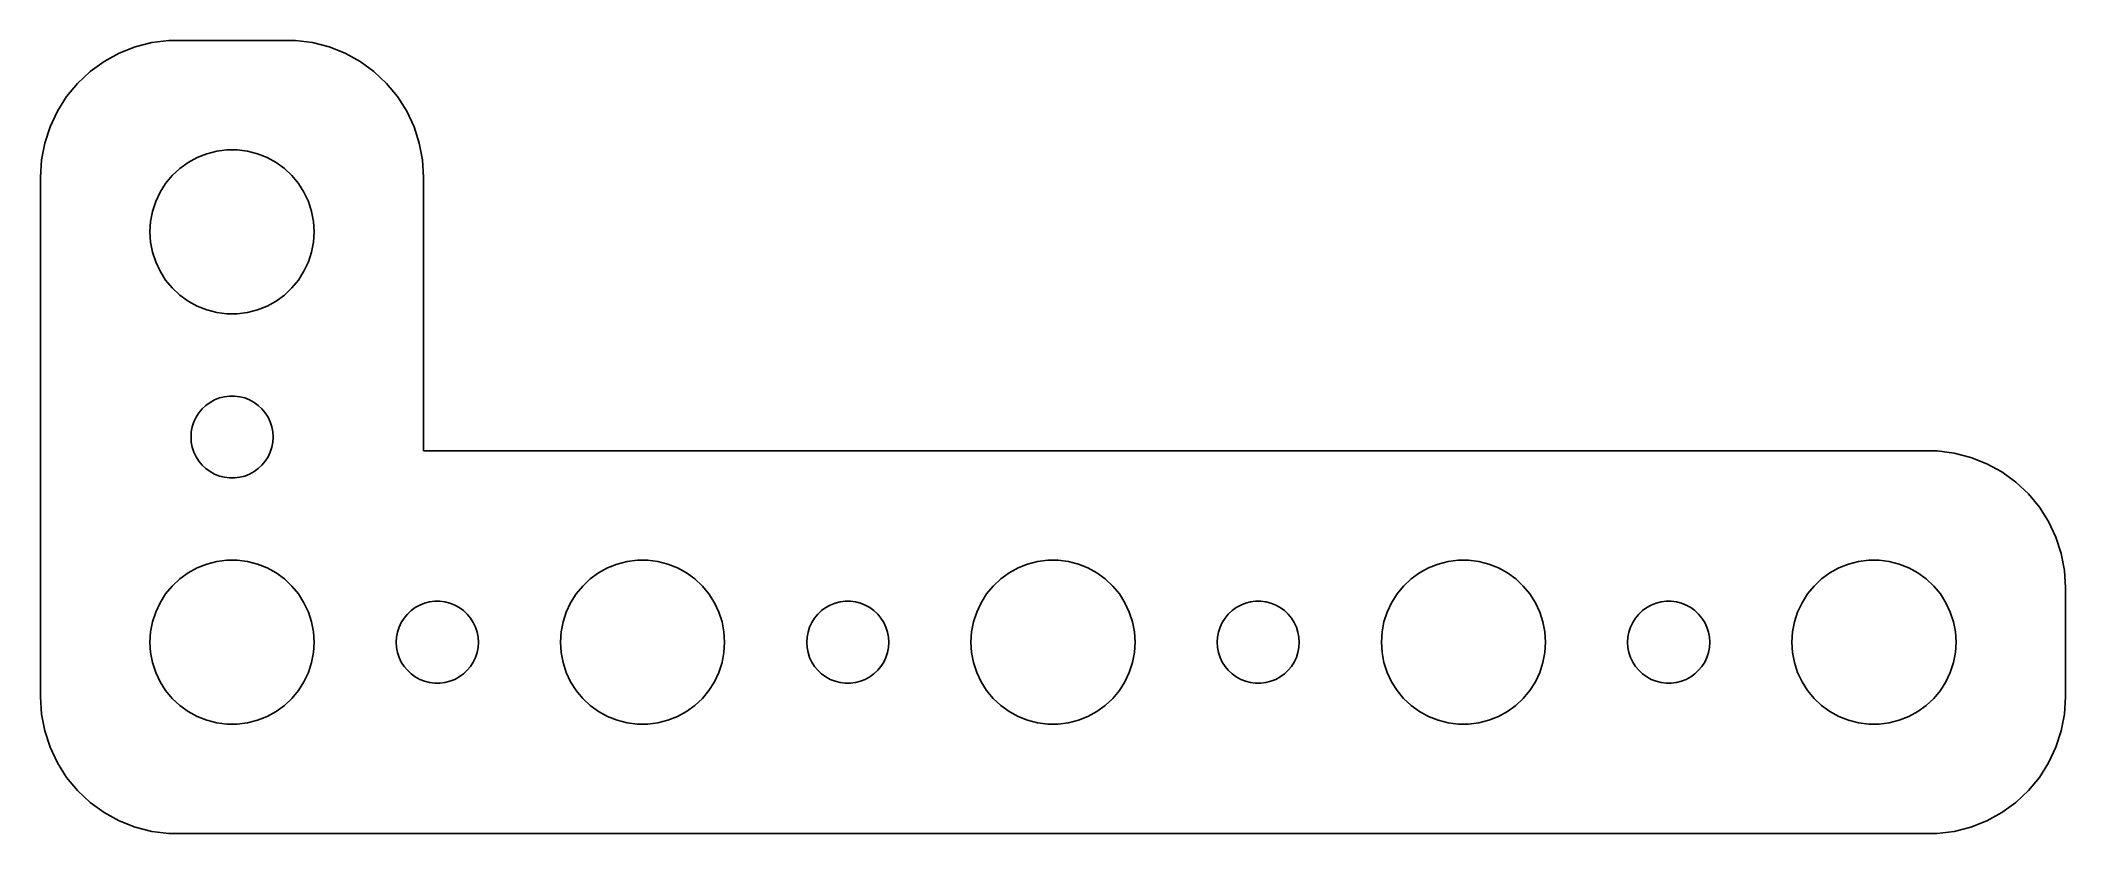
# Model space of a CAD drawing. Header units: metres. Extents: x -37 to 37, y 32 to 61.
import ezdxf

# ---------------------------------------------------------------- set-up
doc = ezdxf.new("R2010")
doc.units = ezdxf.units.M

msp = doc.modelspace()

# ---------------------------------------------------------------- linework, layer by layer
for p, q in [((-33.5451, 60.7553), (-34.1289, 60.5241)), ((-32.9369, 60.9114), (-33.5451, 60.7553)), ((-32.3139, 60.9901), (-32.9369, 60.9114)), ((-27.686, 60.9901), (-32.3139, 60.9901)), ((-27.0631, 60.9114), (-27.686, 60.9901)), ((-26.4549, 60.7553), (-27.0631, 60.9114)), ((-25.8711, 60.5241), (-26.4549, 60.7553)), ((-34.6791, 60.2216), (-35.1871, 59.8526)), ((-34.1289, 60.5241), (-34.6791, 60.2216)), ((-25.3209, 60.2216), (-25.8711, 60.5241)), ((-24.8129, 59.8526), (-25.3209, 60.2216)), ((-35.6448, 59.4227), (-36.0451, 58.9389)), ((-35.1871, 59.8526), (-35.6448, 59.4227)), ((-24.3551, 59.4227), (-24.8129, 59.8526)), ((-23.9549, 58.9389), (-24.3551, 59.4227)), ((-36.0451, 58.9389), (-36.3815, 58.4088)), ((-23.6185, 58.4088), (-23.9549, 58.9389)), ((-36.6489, 57.8406), (-36.8429, 57.2434)), ((-36.3815, 58.4088), (-36.6489, 57.8406)), ((-23.3511, 57.8406), (-23.6185, 58.4088)), ((-23.1571, 57.2434), (-23.3511, 57.8406)), ((-36.8429, 57.2434), (-36.9606, 56.6267)), ((-30.5621, 56.9469), (-30.1884, 56.9941)), ((-30.1884, 56.9941), (-29.8116, 56.9941)), ((-29.8116, 56.9941), (-29.4379, 56.9469)), ((-23.0394, 56.6267), (-23.1571, 57.2434)), ((-36.9606, 56.6267), (-37, 56)), ((-32.1869, 56.0536), (-31.9123, 56.3115)), ((-31.9123, 56.3115), (-31.6075, 56.533)), ((-31.6075, 56.533), (-31.2773, 56.7145)), ((-31.2773, 56.7145), (-30.927, 56.8532)), ((-30.927, 56.8532), (-30.5621, 56.9469)), ((-29.4379, 56.9469), (-29.0729, 56.8532)), ((-29.0729, 56.8532), (-28.7227, 56.7145)), ((-28.7227, 56.7145), (-28.3925, 56.533)), ((-28.3925, 56.533), (-28.0877, 56.3115)), ((-28.0877, 56.3115), (-27.8131, 56.0536)), ((-23, 56), (-23.0394, 56.6267)), ((-37, 56), (-37, 37)), ((-32.6289, 55.4453), (-32.427, 55.7634)), ((-32.427, 55.7634), (-32.1869, 56.0536)), ((-27.8131, 56.0536), (-27.5729, 55.7634)), ((-27.5729, 55.7634), (-27.3711, 55.4453)), ((-23, 45.9901), (-23, 56)), ((-32.9057, 54.7461), (-32.7893, 55.1044)), ((-32.7893, 55.1044), (-32.6289, 55.4453)), ((-27.3711, 55.4453), (-27.2107, 55.1044)), ((-27.2107, 55.1044), (-27.0942, 54.7461)), ((-33, 54), (-32.9763, 54.376)), ((-32.9763, 54.376), (-32.9057, 54.7461)), ((-27.0942, 54.7461), (-27.0237, 54.376)), ((-27.0237, 54.376), (-27, 54)), ((-32.9763, 53.624), (-33, 54)), ((-32.9057, 53.2539), (-32.9763, 53.624)), ((-27.0237, 53.624), (-27.0942, 53.2539)), ((-27, 54), (-27.0237, 53.624)), ((-32.7893, 52.8956), (-32.9057, 53.2539)), ((-32.6289, 52.5547), (-32.7893, 52.8956)), ((-32.427, 52.2366), (-32.6289, 52.5547)), ((-27.3711, 52.5547), (-27.5729, 52.2366)), ((-27.2107, 52.8956), (-27.3711, 52.5547)), ((-27.0942, 53.2539), (-27.2107, 52.8956)), ((-32.1869, 51.9464), (-32.427, 52.2366)), ((-31.9123, 51.6884), (-32.1869, 51.9464)), ((-27.8131, 51.9464), (-28.0877, 51.6884)), ((-27.5729, 52.2366), (-27.8131, 51.9464)), ((-31.6075, 51.467), (-31.9123, 51.6884)), ((-31.2773, 51.2855), (-31.6075, 51.467)), ((-30.927, 51.1468), (-31.2773, 51.2855)), ((-30.5621, 51.0531), (-30.927, 51.1468)), ((-29.0729, 51.1468), (-29.4379, 51.0531)), ((-28.7227, 51.2855), (-29.0729, 51.1468)), ((-28.3925, 51.467), (-28.7227, 51.2855)), ((-28.0877, 51.6884), (-28.3925, 51.467)), ((-30.1884, 51.0059), (-30.5621, 51.0531)), ((-29.8116, 51.0059), (-30.1884, 51.0059)), ((-29.4379, 51.0531), (-29.8116, 51.0059)), ((-31.3145, 47.2226), (-31.2135, 47.3817)), ((-31.2135, 47.3817), (-31.0934, 47.5268)), ((-31.0934, 47.5268), (-30.9561, 47.6558)), ((-30.9561, 47.6558), (-30.8037, 47.7665)), ((-30.8037, 47.7665), (-30.6387, 47.8572)), ((-30.6387, 47.8572), (-30.4635, 47.9266)), ((-30.4635, 47.9266), (-30.2811, 47.9734)), ((-30.2811, 47.9734), (-30.0942, 47.997)), ((-30.0942, 47.997), (-29.9058, 47.997)), ((-29.9058, 47.997), (-29.7189, 47.9734)), ((-29.7189, 47.9734), (-29.5365, 47.9266)), ((-29.5365, 47.9266), (-29.3613, 47.8572)), ((-29.3613, 47.8572), (-29.1963, 47.7665)), ((-29.1963, 47.7665), (-29.0439, 47.6558)), ((-29.0439, 47.6558), (-28.9065, 47.5268)), ((-28.9065, 47.5268), (-28.7865, 47.3817)), ((-28.7865, 47.3817), (-28.6855, 47.2226)), ((-31.5, 46.5), (-31.4882, 46.688)), ((-31.4882, 46.688), (-31.4529, 46.873)), ((-31.4529, 46.873), (-31.3947, 47.0522)), ((-31.3947, 47.0522), (-31.3145, 47.2226)), ((-28.6855, 47.2226), (-28.6053, 47.0522)), ((-28.6053, 47.0522), (-28.5471, 46.873)), ((-28.5471, 46.873), (-28.5118, 46.688)), ((-28.5118, 46.688), (-28.5, 46.5)), ((-31.4882, 46.312), (-31.5, 46.5)), ((-31.4529, 46.127), (-31.4882, 46.312)), ((-31.3947, 45.9478), (-31.4529, 46.127)), ((-31.3145, 45.7774), (-31.3947, 45.9478)), ((-28.6053, 45.9478), (-28.6855, 45.7774)), ((-28.5471, 46.127), (-28.6053, 45.9478)), ((-28.5118, 46.312), (-28.5471, 46.127)), ((-28.5, 46.5), (-28.5118, 46.312)), ((32.3139, 45.9901), (-23, 45.9901)), ((32.9369, 45.9114), (32.3139, 45.9901)), ((33.5451, 45.7553), (32.9369, 45.9114)), ((-31.2135, 45.6183), (-31.3145, 45.7774)), ((-31.0934, 45.4732), (-31.2135, 45.6183)), ((-30.9561, 45.3442), (-31.0934, 45.4732)), ((-30.8037, 45.2335), (-30.9561, 45.3442)), ((-30.6387, 45.1427), (-30.8037, 45.2335)), ((-30.4635, 45.0734), (-30.6387, 45.1427)), ((-29.3613, 45.1427), (-29.5365, 45.0734)), ((-29.1963, 45.2335), (-29.3613, 45.1427)), ((-29.0439, 45.3442), (-29.1963, 45.2335)), ((-28.9065, 45.4732), (-29.0439, 45.3442)), ((-28.7865, 45.6183), (-28.9065, 45.4732)), ((-28.6855, 45.7774), (-28.7865, 45.6183)), ((34.1289, 45.5241), (33.5451, 45.7553)), ((34.6791, 45.2216), (34.1289, 45.5241)), ((35.1871, 44.8526), (34.6791, 45.2216)), ((-30.2811, 45.0266), (-30.4635, 45.0734)), ((-30.0942, 45.0029), (-30.2811, 45.0266)), ((-29.9058, 45.0029), (-30.0942, 45.0029)), ((-29.7189, 45.0266), (-29.9058, 45.0029)), ((-29.5365, 45.0734), (-29.7189, 45.0266)), ((35.6448, 44.4227), (35.1871, 44.8526)), ((36.0451, 43.9389), (35.6448, 44.4227)), ((36.3815, 43.4088), (36.0451, 43.9389)), ((36.6489, 42.8406), (36.3815, 43.4088)), ((36.8429, 42.2434), (36.6489, 42.8406)), ((36.9606, 41.6267), (36.8429, 42.2434)), ((-31.9123, 41.3115), (-31.6075, 41.533)), ((-31.6075, 41.533), (-31.2773, 41.7145)), ((-31.2773, 41.7145), (-30.927, 41.8532)), ((-30.927, 41.8532), (-30.5621, 41.9469)), ((-30.5621, 41.9469), (-30.1884, 41.9941)), ((-30.1884, 41.9941), (-29.8116, 41.9941)), ((-29.8116, 41.9941), (-29.4379, 41.9469)), ((-29.4379, 41.9469), (-29.0729, 41.8532)), ((-29.0729, 41.8532), (-28.7227, 41.7145)), ((-28.7227, 41.7145), (-28.3925, 41.533)), ((-28.3925, 41.533), (-28.0877, 41.3115)), ((-16.9123, 41.3115), (-16.6075, 41.533)), ((-16.6075, 41.533), (-16.2773, 41.7145)), ((-16.2773, 41.7145), (-15.927, 41.8532)), ((-15.927, 41.8532), (-15.5621, 41.9469)), ((-15.5621, 41.9469), (-15.1884, 41.9941)), ((-15.1884, 41.9941), (-14.8116, 41.9941)), ((-14.8116, 41.9941), (-14.4379, 41.9469)), ((-14.4379, 41.9469), (-14.0729, 41.8532)), ((-14.0729, 41.8532), (-13.7227, 41.7145)), ((-13.7227, 41.7145), (-13.3925, 41.533)), ((-13.3925, 41.533), (-13.0877, 41.3115)), ((-1.91226, 41.3115), (-1.60747, 41.533)), ((-1.60747, 41.533), (-1.27733, 41.7145)), ((-1.27733, 41.7145), (-0.92705, 41.8532)), ((-0.92705, 41.8532), (-0.56213, 41.9469)), ((-0.56213, 41.9469), (-0.18837, 41.9941)), ((-0.18837, 41.9941), (0.18837, 41.9941)), ((0.18837, 41.9941), (0.56213, 41.9469)), ((0.56213, 41.9469), (0.92705, 41.8532)), ((0.92705, 41.8532), (1.27733, 41.7145)), ((1.27733, 41.7145), (1.60747, 41.533)), ((1.60747, 41.533), (1.91226, 41.3115)), ((13.0877, 41.3115), (13.3925, 41.533)), ((13.3925, 41.533), (13.7227, 41.7145)), ((13.7227, 41.7145), (14.0729, 41.8532)), ((14.0729, 41.8532), (14.4379, 41.9469)), ((14.4379, 41.9469), (14.8116, 41.9941)), ((14.8116, 41.9941), (15.1884, 41.9941)), ((15.1884, 41.9941), (15.5621, 41.9469)), ((15.5621, 41.9469), (15.927, 41.8532)), ((15.927, 41.8532), (16.2773, 41.7145)), ((16.2773, 41.7145), (16.6075, 41.533)), ((16.6075, 41.533), (16.9123, 41.3115)), ((28.0877, 41.3115), (28.3925, 41.533)), ((28.3925, 41.533), (28.7227, 41.7145)), ((28.7227, 41.7145), (29.0729, 41.8532)), ((29.0729, 41.8532), (29.4379, 41.9469)), ((29.4379, 41.9469), (29.8116, 41.9941)), ((29.8116, 41.9941), (30.1884, 41.9941)), ((30.1884, 41.9941), (30.5621, 41.9469)), ((30.5621, 41.9469), (30.927, 41.8532)), ((30.927, 41.8532), (31.2773, 41.7145)), ((31.2773, 41.7145), (31.6075, 41.533)), ((31.6075, 41.533), (31.9123, 41.3115)), ((37, 41), (36.9606, 41.6267)), ((-32.6289, 40.4453), (-32.427, 40.7634)), ((-32.427, 40.7634), (-32.1869, 41.0536)), ((-32.1869, 41.0536), (-31.9123, 41.3115)), ((-28.0877, 41.3115), (-27.8131, 41.0536)), ((-27.8131, 41.0536), (-27.5729, 40.7634)), ((-27.5729, 40.7634), (-27.3711, 40.4453)), ((-17.6289, 40.4453), (-17.427, 40.7634)), ((-17.427, 40.7634), (-17.1869, 41.0536)), ((-17.1869, 41.0536), (-16.9123, 41.3115)), ((-13.0877, 41.3115), (-12.8131, 41.0536)), ((-12.8131, 41.0536), (-12.5729, 40.7634)), ((-12.5729, 40.7634), (-12.3711, 40.4453)), ((-2.62891, 40.4453), (-2.42705, 40.7634)), ((-2.42705, 40.7634), (-2.1869, 41.0536)), ((-2.1869, 41.0536), (-1.91226, 41.3115)), ((1.91226, 41.3115), (2.1869, 41.0536)), ((2.1869, 41.0536), (2.42705, 40.7634)), ((2.42705, 40.7634), (2.62891, 40.4453)), ((12.3711, 40.4453), (12.5729, 40.7634)), ((12.5729, 40.7634), (12.8131, 41.0536)), ((12.8131, 41.0536), (13.0877, 41.3115)), ((16.9123, 41.3115), (17.1869, 41.0536)), ((17.1869, 41.0536), (17.427, 40.7634)), ((17.427, 40.7634), (17.6289, 40.4453)), ((27.3711, 40.4453), (27.5729, 40.7634)), ((27.5729, 40.7634), (27.8131, 41.0536)), ((27.8131, 41.0536), (28.0877, 41.3115)), ((31.9123, 41.3115), (32.1869, 41.0536)), ((32.1869, 41.0536), (32.427, 40.7634)), ((32.427, 40.7634), (32.6289, 40.4453)), ((37, 37), (37, 41)), ((-32.9057, 39.7461), (-32.7893, 40.1044)), ((-32.7893, 40.1044), (-32.6289, 40.4453)), ((-27.3711, 40.4453), (-27.2107, 40.1044)), ((-27.2107, 40.1044), (-27.0942, 39.7461)), ((-23.7135, 39.8817), (-23.5934, 40.0268)), ((-23.5934, 40.0268), (-23.4561, 40.1558)), ((-23.4561, 40.1558), (-23.3037, 40.2665)), ((-23.3037, 40.2665), (-23.1387, 40.3572)), ((-23.1387, 40.3572), (-22.9635, 40.4266)), ((-22.9635, 40.4266), (-22.7811, 40.4734)), ((-22.7811, 40.4734), (-22.5942, 40.497)), ((-22.5942, 40.497), (-22.4058, 40.497)), ((-22.4058, 40.497), (-22.2189, 40.4734)), ((-22.2189, 40.4734), (-22.0365, 40.4266)), ((-22.0365, 40.4266), (-21.8613, 40.3572)), ((-21.8613, 40.3572), (-21.6963, 40.2665)), ((-21.6963, 40.2665), (-21.5439, 40.1558)), ((-21.5439, 40.1558), (-21.4065, 40.0268)), ((-21.4065, 40.0268), (-21.2865, 39.8817)), ((-17.9057, 39.7461), (-17.7893, 40.1044)), ((-17.7893, 40.1044), (-17.6289, 40.4453)), ((-12.3711, 40.4453), (-12.2107, 40.1044)), ((-12.2107, 40.1044), (-12.0942, 39.7461)), ((-8.71352, 39.8817), (-8.59344, 40.0268)), ((-8.59344, 40.0268), (-8.45613, 40.1558)), ((-8.45613, 40.1558), (-8.30373, 40.2665)), ((-8.30373, 40.2665), (-8.13866, 40.3572)), ((-8.13866, 40.3572), (-7.96352, 40.4266)), ((-7.96352, 40.4266), (-7.78107, 40.4734)), ((-7.78107, 40.4734), (-7.59418, 40.497)), ((-7.59418, 40.497), (-7.40581, 40.497)), ((-7.40581, 40.497), (-7.21892, 40.4734)), ((-7.21892, 40.4734), (-7.03647, 40.4266)), ((-7.03647, 40.4266), (-6.86133, 40.3572)), ((-6.86133, 40.3572), (-6.69626, 40.2665)), ((-6.69626, 40.2665), (-6.54385, 40.1558)), ((-6.54385, 40.1558), (-6.40654, 40.0268)), ((-6.40654, 40.0268), (-6.28647, 39.8817)), ((-2.90575, 39.7461), (-2.78932, 40.1044)), ((-2.78932, 40.1044), (-2.62891, 40.4453)), ((2.62891, 40.4453), (2.78932, 40.1044)), ((2.78932, 40.1044), (2.90575, 39.7461)), ((6.28647, 39.8817), (6.40654, 40.0268)), ((6.40654, 40.0268), (6.54385, 40.1558)), ((6.54385, 40.1558), (6.69626, 40.2665)), ((6.69626, 40.2665), (6.86133, 40.3572)), ((6.86133, 40.3572), (7.03647, 40.4266)), ((7.03647, 40.4266), (7.21892, 40.4734)), ((7.21892, 40.4734), (7.40581, 40.497)), ((7.40581, 40.497), (7.59418, 40.497)), ((7.59418, 40.497), (7.78107, 40.4734)), ((7.78107, 40.4734), (7.96352, 40.4266)), ((7.96352, 40.4266), (8.13866, 40.3572)), ((8.13866, 40.3572), (8.30373, 40.2665)), ((8.30373, 40.2665), (8.45613, 40.1558)), ((8.45613, 40.1558), (8.59344, 40.0268)), ((8.59344, 40.0268), (8.71352, 39.8817)), ((12.0942, 39.7461), (12.2107, 40.1044)), ((12.2107, 40.1044), (12.3711, 40.4453)), ((17.6289, 40.4453), (17.7893, 40.1044)), ((17.7893, 40.1044), (17.9057, 39.7461)), ((21.2865, 39.8817), (21.4065, 40.0268)), ((21.4065, 40.0268), (21.5439, 40.1558)), ((21.5439, 40.1558), (21.6963, 40.2665)), ((21.6963, 40.2665), (21.8613, 40.3572)), ((21.8613, 40.3572), (22.0365, 40.4266)), ((22.0365, 40.4266), (22.2189, 40.4734)), ((22.2189, 40.4734), (22.4058, 40.497)), ((22.4058, 40.497), (22.5942, 40.497)), ((22.5942, 40.497), (22.7811, 40.4734)), ((22.7811, 40.4734), (22.9635, 40.4266)), ((22.9635, 40.4266), (23.1387, 40.3572)), ((23.1387, 40.3572), (23.3037, 40.2665)), ((23.3037, 40.2665), (23.4561, 40.1558)), ((23.4561, 40.1558), (23.5934, 40.0268)), ((23.5934, 40.0268), (23.7135, 39.8817)), ((27.0942, 39.7461), (27.2107, 40.1044)), ((27.2107, 40.1044), (27.3711, 40.4453)), ((32.6289, 40.4453), (32.7893, 40.1044)), ((32.7893, 40.1044), (32.9057, 39.7461)), ((-33, 39), (-32.9763, 39.376)), ((-32.9763, 39.376), (-32.9057, 39.7461)), ((-27.0942, 39.7461), (-27.0237, 39.376)), ((-27.0237, 39.376), (-27, 39)), ((-23.9882, 39.188), (-23.9529, 39.373)), ((-23.9529, 39.373), (-23.8947, 39.5522)), ((-23.8947, 39.5522), (-23.8145, 39.7226)), ((-23.8145, 39.7226), (-23.7135, 39.8817)), ((-21.2865, 39.8817), (-21.1855, 39.7226)), ((-21.1855, 39.7226), (-21.1053, 39.5522)), ((-21.1053, 39.5522), (-21.0471, 39.373)), ((-21.0471, 39.373), (-21.0118, 39.188)), ((-18, 39), (-17.9763, 39.376)), ((-17.9763, 39.376), (-17.9057, 39.7461)), ((-12.0942, 39.7461), (-12.0237, 39.376)), ((-12.0237, 39.376), (-12, 39)), ((-8.98816, 39.188), (-8.95287, 39.373)), ((-8.95287, 39.373), (-8.89465, 39.5522)), ((-8.89465, 39.5522), (-8.81445, 39.7226)), ((-8.81445, 39.7226), (-8.71352, 39.8817)), ((-6.28647, 39.8817), (-6.18553, 39.7226)), ((-6.18553, 39.7226), (-6.10533, 39.5522)), ((-6.10533, 39.5522), (-6.04712, 39.373)), ((-6.04712, 39.373), (-6.01183, 39.188)), ((-3, 39), (-2.97633, 39.376)), ((-2.97633, 39.376), (-2.90575, 39.7461)), ((2.90575, 39.7461), (2.97633, 39.376)), ((2.97633, 39.376), (3, 39)), ((6.01183, 39.188), (6.04712, 39.373)), ((6.04712, 39.373), (6.10533, 39.5522)), ((6.10533, 39.5522), (6.18553, 39.7226)), ((6.18553, 39.7226), (6.28647, 39.8817)), ((8.71352, 39.8817), (8.81445, 39.7226)), ((8.81445, 39.7226), (8.89465, 39.5522)), ((8.89465, 39.5522), (8.95287, 39.373)), ((8.95287, 39.373), (8.98816, 39.188)), ((12, 39), (12.0237, 39.376)), ((12.0237, 39.376), (12.0942, 39.7461)), ((17.9057, 39.7461), (17.9763, 39.376)), ((17.9763, 39.376), (18, 39)), ((21.0118, 39.188), (21.0471, 39.373)), ((21.0471, 39.373), (21.1053, 39.5522)), ((21.1053, 39.5522), (21.1855, 39.7226)), ((21.1855, 39.7226), (21.2865, 39.8817)), ((23.7135, 39.8817), (23.8145, 39.7226)), ((23.8145, 39.7226), (23.8947, 39.5522)), ((23.8947, 39.5522), (23.9529, 39.373)), ((23.9529, 39.373), (23.9882, 39.188)), ((27, 39), (27.0237, 39.376)), ((27.0237, 39.376), (27.0942, 39.7461)), ((32.9057, 39.7461), (32.9763, 39.376)), ((32.9763, 39.376), (33, 39)), ((-32.9763, 38.624), (-33, 39)), ((-32.9057, 38.2539), (-32.9763, 38.624)), ((-27.0237, 38.624), (-27.0942, 38.2539)), ((-27, 39), (-27.0237, 38.624)), ((-24, 39), (-23.9882, 39.188)), ((-23.9882, 38.812), (-24, 39)), ((-23.9529, 38.627), (-23.9882, 38.812)), ((-23.8947, 38.4478), (-23.9529, 38.627)), ((-21.0471, 38.627), (-21.1053, 38.4478)), ((-21.0118, 38.812), (-21.0471, 38.627)), ((-21.0118, 39.188), (-21, 39)), ((-21, 39), (-21.0118, 38.812)), ((-17.9763, 38.624), (-18, 39)), ((-17.9057, 38.2539), (-17.9763, 38.624)), ((-12.0237, 38.624), (-12.0942, 38.2539)), ((-12, 39), (-12.0237, 38.624)), ((-9, 39), (-8.98816, 39.188)), ((-8.98816, 38.812), (-9, 39)), ((-8.95287, 38.627), (-8.98816, 38.812)), ((-8.89465, 38.4478), (-8.95287, 38.627)), ((-6.04712, 38.627), (-6.10533, 38.4478)), ((-6.01183, 38.812), (-6.04712, 38.627)), ((-6.01183, 39.188), (-6, 39)), ((-6, 39), (-6.01183, 38.812)), ((-2.97633, 38.624), (-3, 39)), ((-2.90575, 38.2539), (-2.97633, 38.624)), ((2.97633, 38.624), (2.90575, 38.2539)), ((3, 39), (2.97633, 38.624)), ((6, 39), (6.01183, 39.188)), ((6.01183, 38.812), (6, 39)), ((6.04712, 38.627), (6.01183, 38.812)), ((6.10533, 38.4478), (6.04712, 38.627)), ((8.95287, 38.627), (8.89465, 38.4478)), ((8.98816, 38.812), (8.95287, 38.627)), ((8.98816, 39.188), (9, 39)), ((9, 39), (8.98816, 38.812)), ((12.0237, 38.624), (12, 39)), ((12.0942, 38.2539), (12.0237, 38.624)), ((17.9763, 38.624), (17.9057, 38.2539)), ((18, 39), (17.9763, 38.624)), ((21, 39), (21.0118, 39.188)), ((21.0118, 38.812), (21, 39)), ((21.0471, 38.627), (21.0118, 38.812)), ((21.1053, 38.4478), (21.0471, 38.627)), ((23.9529, 38.627), (23.8947, 38.4478)), ((23.9882, 38.812), (23.9529, 38.627)), ((23.9882, 39.188), (24, 39)), ((24, 39), (23.9882, 38.812)), ((27.0237, 38.624), (27, 39)), ((27.0942, 38.2539), (27.0237, 38.624)), ((32.9763, 38.624), (32.9057, 38.2539)), ((33, 39), (32.9763, 38.624)), ((-32.7893, 37.8956), (-32.9057, 38.2539)), ((-32.6289, 37.5547), (-32.7893, 37.8956)), ((-27.2107, 37.8956), (-27.3711, 37.5547)), ((-27.0942, 38.2539), (-27.2107, 37.8956)), ((-23.8145, 38.2774), (-23.8947, 38.4478)), ((-23.7135, 38.1183), (-23.8145, 38.2774)), ((-23.5934, 37.9732), (-23.7135, 38.1183)), ((-23.4561, 37.8442), (-23.5934, 37.9732)), ((-23.3037, 37.7335), (-23.4561, 37.8442)), ((-21.5439, 37.8442), (-21.6963, 37.7335)), ((-21.4065, 37.9732), (-21.5439, 37.8442)), ((-21.2865, 38.1183), (-21.4065, 37.9732)), ((-21.1855, 38.2774), (-21.2865, 38.1183)), ((-21.1053, 38.4478), (-21.1855, 38.2774)), ((-17.7893, 37.8956), (-17.9057, 38.2539)), ((-17.6289, 37.5547), (-17.7893, 37.8956)), ((-12.2107, 37.8956), (-12.3711, 37.5547)), ((-12.0942, 38.2539), (-12.2107, 37.8956)), ((-8.81445, 38.2774), (-8.89465, 38.4478)), ((-8.71352, 38.1183), (-8.81445, 38.2774)), ((-8.59344, 37.9732), (-8.71352, 38.1183)), ((-8.45613, 37.8442), (-8.59344, 37.9732)), ((-8.30373, 37.7335), (-8.45613, 37.8442)), ((-6.54385, 37.8442), (-6.69626, 37.7335)), ((-6.40654, 37.9732), (-6.54385, 37.8442)), ((-6.28647, 38.1183), (-6.40654, 37.9732)), ((-6.18553, 38.2774), (-6.28647, 38.1183)), ((-6.10533, 38.4478), (-6.18553, 38.2774)), ((-2.78932, 37.8956), (-2.90575, 38.2539)), ((-2.62891, 37.5547), (-2.78932, 37.8956)), ((2.78932, 37.8956), (2.62891, 37.5547)), ((2.90575, 38.2539), (2.78932, 37.8956)), ((6.18553, 38.2774), (6.10533, 38.4478)), ((6.28647, 38.1183), (6.18553, 38.2774)), ((6.40654, 37.9732), (6.28647, 38.1183)), ((6.54385, 37.8442), (6.40654, 37.9732)), ((6.69626, 37.7335), (6.54385, 37.8442)), ((8.45613, 37.8442), (8.30373, 37.7335)), ((8.59344, 37.9732), (8.45613, 37.8442)), ((8.71352, 38.1183), (8.59344, 37.9732)), ((8.81445, 38.2774), (8.71352, 38.1183)), ((8.89465, 38.4478), (8.81445, 38.2774)), ((12.2107, 37.8956), (12.0942, 38.2539)), ((12.3711, 37.5547), (12.2107, 37.8956)), ((17.7893, 37.8956), (17.6289, 37.5547)), ((17.9057, 38.2539), (17.7893, 37.8956)), ((21.1855, 38.2774), (21.1053, 38.4478)), ((21.2865, 38.1183), (21.1855, 38.2774)), ((21.4065, 37.9732), (21.2865, 38.1183)), ((21.5439, 37.8442), (21.4065, 37.9732)), ((21.6963, 37.7335), (21.5439, 37.8442)), ((23.4561, 37.8442), (23.3037, 37.7335)), ((23.5934, 37.9732), (23.4561, 37.8442)), ((23.7135, 38.1183), (23.5934, 37.9732)), ((23.8145, 38.2774), (23.7135, 38.1183)), ((23.8947, 38.4478), (23.8145, 38.2774)), ((27.2107, 37.8956), (27.0942, 38.2539)), ((27.3711, 37.5547), (27.2107, 37.8956)), ((32.7893, 37.8956), (32.6289, 37.5547)), ((32.9057, 38.2539), (32.7893, 37.8956)), ((-37, 37), (-36.9606, 36.3733)), ((-32.427, 37.2366), (-32.6289, 37.5547)), ((-32.1869, 36.9464), (-32.427, 37.2366)), ((-27.5729, 37.2366), (-27.8131, 36.9464)), ((-27.3711, 37.5547), (-27.5729, 37.2366)), ((-23.1387, 37.6428), (-23.3037, 37.7335)), ((-22.9635, 37.5734), (-23.1387, 37.6428)), ((-22.7811, 37.5266), (-22.9635, 37.5734)), ((-22.5942, 37.503), (-22.7811, 37.5266)), ((-22.4058, 37.503), (-22.5942, 37.503)), ((-22.2189, 37.5266), (-22.4058, 37.503)), ((-22.0365, 37.5734), (-22.2189, 37.5266)), ((-21.8613, 37.6428), (-22.0365, 37.5734)), ((-21.6963, 37.7335), (-21.8613, 37.6428)), ((-17.427, 37.2366), (-17.6289, 37.5547)), ((-17.1869, 36.9464), (-17.427, 37.2366)), ((-12.5729, 37.2366), (-12.8131, 36.9464)), ((-12.3711, 37.5547), (-12.5729, 37.2366)), ((-8.13866, 37.6428), (-8.30373, 37.7335)), ((-7.96352, 37.5734), (-8.13866, 37.6428)), ((-7.78107, 37.5266), (-7.96352, 37.5734)), ((-7.59418, 37.503), (-7.78107, 37.5266)), ((-7.40581, 37.503), (-7.59418, 37.503)), ((-7.21892, 37.5266), (-7.40581, 37.503)), ((-7.03647, 37.5734), (-7.21892, 37.5266)), ((-6.86133, 37.6428), (-7.03647, 37.5734)), ((-6.69626, 37.7335), (-6.86133, 37.6428)), ((-2.42705, 37.2366), (-2.62891, 37.5547)), ((-2.1869, 36.9464), (-2.42705, 37.2366)), ((2.42705, 37.2366), (2.1869, 36.9464)), ((2.62891, 37.5547), (2.42705, 37.2366)), ((6.86133, 37.6428), (6.69626, 37.7335)), ((7.03647, 37.5734), (6.86133, 37.6428)), ((7.21892, 37.5266), (7.03647, 37.5734)), ((7.40581, 37.503), (7.21892, 37.5266)), ((7.59418, 37.503), (7.40581, 37.503)), ((7.78107, 37.5266), (7.59418, 37.503)), ((7.96352, 37.5734), (7.78107, 37.5266)), ((8.13866, 37.6428), (7.96352, 37.5734)), ((8.30373, 37.7335), (8.13866, 37.6428)), ((12.5729, 37.2366), (12.3711, 37.5547)), ((12.8131, 36.9464), (12.5729, 37.2366)), ((17.427, 37.2366), (17.1869, 36.9464)), ((17.6289, 37.5547), (17.427, 37.2366)), ((21.8613, 37.6428), (21.6963, 37.7335)), ((22.0365, 37.5734), (21.8613, 37.6428)), ((22.2189, 37.5266), (22.0365, 37.5734)), ((22.4058, 37.503), (22.2189, 37.5266)), ((22.5942, 37.503), (22.4058, 37.503)), ((22.7811, 37.5266), (22.5942, 37.503)), ((22.9635, 37.5734), (22.7811, 37.5266)), ((23.1387, 37.6428), (22.9635, 37.5734)), ((23.3037, 37.7335), (23.1387, 37.6428)), ((27.5729, 37.2366), (27.3711, 37.5547)), ((27.8131, 36.9464), (27.5729, 37.2366)), ((32.427, 37.2366), (32.1869, 36.9464)), ((32.6289, 37.5547), (32.427, 37.2366)), ((36.9606, 36.3733), (37, 37)), ((-36.9606, 36.3733), (-36.8429, 35.7566)), ((-31.9123, 36.6885), (-32.1869, 36.9464)), ((-31.6075, 36.467), (-31.9123, 36.6885)), ((-31.2773, 36.2855), (-31.6075, 36.467)), ((-30.927, 36.1468), (-31.2773, 36.2855)), ((-28.7227, 36.2855), (-29.0729, 36.1468)), ((-28.3925, 36.467), (-28.7227, 36.2855)), ((-28.0877, 36.6885), (-28.3925, 36.467)), ((-27.8131, 36.9464), (-28.0877, 36.6885)), ((-16.9123, 36.6885), (-17.1869, 36.9464)), ((-16.6075, 36.467), (-16.9123, 36.6885)), ((-16.2773, 36.2855), (-16.6075, 36.467)), ((-15.927, 36.1468), (-16.2773, 36.2855)), ((-13.7227, 36.2855), (-14.0729, 36.1468)), ((-13.3925, 36.467), (-13.7227, 36.2855)), ((-13.0877, 36.6885), (-13.3925, 36.467)), ((-12.8131, 36.9464), (-13.0877, 36.6885)), ((-1.91226, 36.6885), (-2.1869, 36.9464)), ((-1.60747, 36.467), (-1.91226, 36.6885)), ((-1.27733, 36.2855), (-1.60747, 36.467)), ((-0.92705, 36.1468), (-1.27733, 36.2855)), ((1.27733, 36.2855), (0.92705, 36.1468)), ((1.60747, 36.467), (1.27733, 36.2855)), ((1.91226, 36.6885), (1.60747, 36.467)), ((2.1869, 36.9464), (1.91226, 36.6885)), ((13.0877, 36.6885), (12.8131, 36.9464)), ((13.3925, 36.467), (13.0877, 36.6885)), ((13.7227, 36.2855), (13.3925, 36.467)), ((14.0729, 36.1468), (13.7227, 36.2855)), ((16.2773, 36.2855), (15.927, 36.1468)), ((16.6075, 36.467), (16.2773, 36.2855)), ((16.9123, 36.6885), (16.6075, 36.467)), ((17.1869, 36.9464), (16.9123, 36.6885)), ((28.0877, 36.6885), (27.8131, 36.9464)), ((28.3925, 36.467), (28.0877, 36.6885)), ((28.7227, 36.2855), (28.3925, 36.467)), ((29.0729, 36.1468), (28.7227, 36.2855)), ((31.2773, 36.2855), (30.927, 36.1468)), ((31.6075, 36.467), (31.2773, 36.2855)), ((31.9123, 36.6885), (31.6075, 36.467)), ((32.1869, 36.9464), (31.9123, 36.6885)), ((36.8429, 35.7566), (36.9606, 36.3733)), ((-36.8429, 35.7566), (-36.6489, 35.1594)), ((-30.5621, 36.0531), (-30.927, 36.1468)), ((-30.1884, 36.0059), (-30.5621, 36.0531)), ((-29.8116, 36.0059), (-30.1884, 36.0059)), ((-29.4379, 36.0531), (-29.8116, 36.0059)), ((-29.0729, 36.1468), (-29.4379, 36.0531)), ((-15.5621, 36.0531), (-15.927, 36.1468)), ((-15.1884, 36.0059), (-15.5621, 36.0531)), ((-14.8116, 36.0059), (-15.1884, 36.0059)), ((-14.4379, 36.0531), (-14.8116, 36.0059)), ((-14.0729, 36.1468), (-14.4379, 36.0531)), ((-0.56213, 36.0531), (-0.92705, 36.1468)), ((-0.18837, 36.0059), (-0.56213, 36.0531)), ((0.18837, 36.0059), (-0.18837, 36.0059)), ((0.56213, 36.0531), (0.18837, 36.0059)), ((0.92705, 36.1468), (0.56213, 36.0531)), ((14.4379, 36.0531), (14.0729, 36.1468)), ((14.8116, 36.0059), (14.4379, 36.0531)), ((15.1884, 36.0059), (14.8116, 36.0059)), ((15.5621, 36.0531), (15.1884, 36.0059)), ((15.927, 36.1468), (15.5621, 36.0531)), ((29.4379, 36.0531), (29.0729, 36.1468)), ((29.8116, 36.0059), (29.4379, 36.0531)), ((30.1884, 36.0059), (29.8116, 36.0059)), ((30.5621, 36.0531), (30.1884, 36.0059)), ((30.927, 36.1468), (30.5621, 36.0531)), ((36.6489, 35.1594), (36.8429, 35.7566)), ((-36.6489, 35.1594), (-36.3815, 34.5912)), ((36.3815, 34.5912), (36.6489, 35.1594)), ((-36.3815, 34.5912), (-36.0451, 34.0611)), ((-36.0451, 34.0611), (-35.6448, 33.5773)), ((35.6448, 33.5773), (36.0451, 34.0611)), ((36.0451, 34.0611), (36.3815, 34.5912)), ((-35.6448, 33.5773), (-35.1871, 33.1474)), ((35.1871, 33.1474), (35.6448, 33.5773)), ((-35.1871, 33.1474), (-34.6791, 32.7784)), ((-34.6791, 32.7784), (-34.1289, 32.4759)), ((34.1289, 32.4759), (34.6791, 32.7784)), ((34.6791, 32.7784), (35.1871, 33.1474)), ((-34.1289, 32.4759), (-33.5451, 32.2447)), ((-33.5451, 32.2447), (-32.9369, 32.0886)), ((-32.9369, 32.0886), (-32.3139, 32.0099)), ((-32.3139, 32.0099), (32.3139, 32.0099)), ((32.3139, 32.0099), (32.9369, 32.0886)), ((32.9369, 32.0886), (33.5451, 32.2447)), ((33.5451, 32.2447), (34.1289, 32.4759))]:
    msp.add_line(p, q)

doc.saveas('drawing.dxf')
